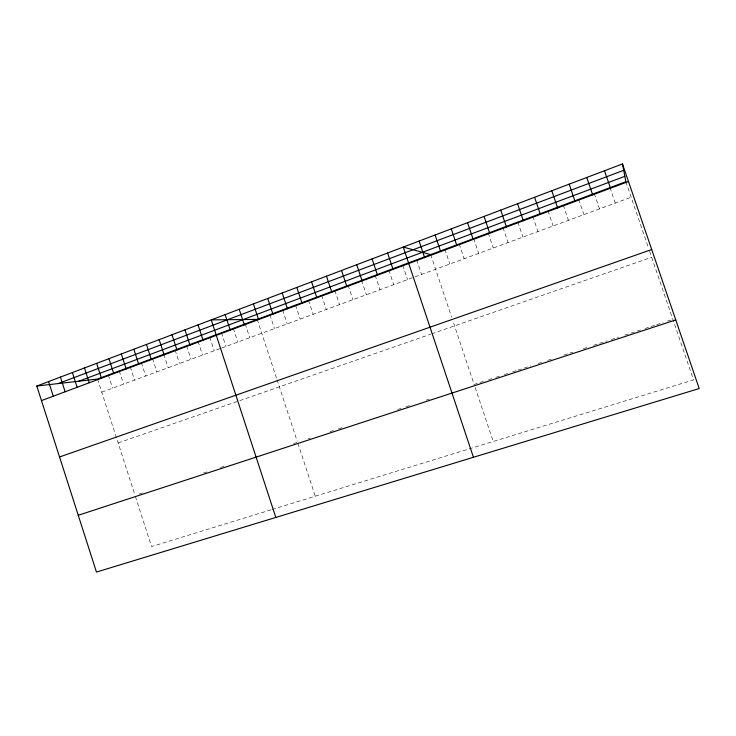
<?xml version="1.0" encoding="UTF-8"?>
<svg xmlns="http://www.w3.org/2000/svg" width="736" height="736" viewBox="0 0 736 736"><rect width="100%" height="100%" fill="white"/><g stroke="black" fill="none" stroke-linecap="round" stroke-linejoin="round"><path stroke-width="0.55" stroke-dasharray="3.68 2.76" d="M101.752 392.178L220.607 348.413M221.674 348.018L413.982 277.205M415.058 276.81L631.166 197.239M118.137 442.952L430.597 334.218M431.682 333.84L651.673 257.278M139.076 494.132L143.088 492.826M203.541 473.027L207.745 471.656M220.395 467.516L224.627 466.127M293.471 443.587L297.546 442.253M308.283 438.739L310.426 438.04M329.976 431.636L334.346 430.21M338.56 428.821L342.636 427.496M397.486 409.538L401.7 408.158M405.932 406.769L410.182 405.38M426.199 400.136L429.419 399.078M483.432 381.395L474.14 384.44L453.091 321.512M488.594 379.712L491.712 378.681M495.88 377.32L500.048 375.958M504.224 374.587L508.429 373.216M512.633 371.836L516.838 370.456M517.886 370.116L530.619 365.948M538.099 363.501L542.386 362.094M547.731 360.346L553.141 358.579M563.96 355.037L572.682 352.176M583.28 348.708L587.392 347.364M593.556 345.34L607.044 340.924M611.22 339.563L618.544 337.162M624.836 335.101L640.697 329.912M644.966 328.514L654.571 325.367M656.705 324.668L663.173 322.552M667.488 321.135L671.802 319.728M270.977 509.836L151.57 546.563L135.415 496.506M272.072 509.496L693.542 379.886L649.106 249.762M625.867 181.718L648.738 248.685M609.988 187.652L615.259 203.09M594.274 193.522L599.5 208.895M578.698 199.336L583.896 214.645M563.27 205.096L568.44 220.331M547.989 210.809L553.122 225.97M532.846 216.458L537.952 231.555M517.85 222.06L522.928 237.093M502.992 227.617L508.033 242.576M488.262 233.11L493.276 248.004M473.68 238.556L478.667 253.386M459.227 243.956L464.177 258.722M444.903 249.311L449.825 264.012M430.707 254.61L451.628 317.152M475.162 387.495L493.221 441.49M416.64 259.863L421.507 274.436M402.702 265.07L407.542 279.579M388.884 270.232L393.696 284.676M375.185 275.347L379.969 289.726M361.615 280.416L366.372 294.74M348.165 285.439L352.894 299.699M334.825 290.416L339.535 304.621M321.614 295.357L326.287 309.497M308.504 300.251L313.159 314.336M295.513 305.1L300.141 319.12M282.633 309.911L287.233 323.877M269.873 314.677L274.445 328.587M257.214 319.406L276.644 378.589M276.984 379.629L297.197 441.186M297.887 443.293L315.266 496.211M245.198 323.895L249.725 337.686M233.284 328.339L237.792 342.084M221.472 332.755L225.952 346.444M209.751 337.134L214.204 350.768M198.122 341.476L202.556 355.056M186.585 345.782L190.992 359.315M175.14 350.06L179.529 363.538M163.788 354.292L168.148 367.724M152.527 358.506L156.869 371.882M141.349 362.673L145.673 376.004M130.263 366.813L134.559 380.098M119.26 370.926L123.538 384.155M108.339 375.001L112.599 388.176M97.511 379.049L135.074 495.448"/><path stroke-width="1.1" d="M36.8 386.041L622.472 163.944L699.2 388.544L96.462 572.056L36.8 386.041L97.511 379.049L625.867 181.718L622.472 163.944M58.254 383.566L623.686 170.31M78.844 381.202L624.836 176.336M41.474 400.605L628.48 181.516M59.552 456.982L651.719 249.532M78.246 515.274L675.758 319.921M257.214 319.406L211.25 319.884L275.825 517.445M430.707 254.61L403.273 247.066L473.432 457.286M604.523 170.752L610.475 188.232M586.758 177.486L592.673 194.874M569.186 184.147L575.055 201.452M551.798 190.744L557.63 207.957M534.594 197.266L540.39 214.388M517.574 203.725L523.333 220.754M500.728 210.11L506.451 227.056M484.067 216.43L489.744 233.294M467.572 222.686L473.211 239.467M451.251 228.868L456.854 245.566M435.096 234.996L440.662 251.611M419.106 241.058L424.635 257.6M387.605 253.009L393.061 269.376M372.094 258.888L377.513 275.181M356.739 264.712L362.13 280.922M341.541 270.48L346.895 286.617M326.49 276.184L331.807 292.247M311.586 281.833L316.866 297.822M296.829 287.426L302.082 303.342M282.219 292.974L287.436 308.807M267.748 298.457L272.927 314.217M253.414 303.894L258.566 319.58M239.228 309.276L244.343 324.889M225.17 314.603L230.258 330.142M198.048 324.889L203.081 340.29M184.975 329.848L189.971 345.184M172.012 334.76L176.98 350.032M159.169 339.636L164.11 354.835M146.446 344.457L151.358 359.591M133.832 349.241L138.718 364.311M121.32 353.988L126.178 368.994M108.928 358.68L113.758 373.63M96.646 363.345L101.448 378.221M84.465 367.963L89.24 382.775M72.395 372.536L77.142 387.292M60.426 377.08L65.154 391.773M48.567 381.579L53.259 396.207"/></g></svg>
